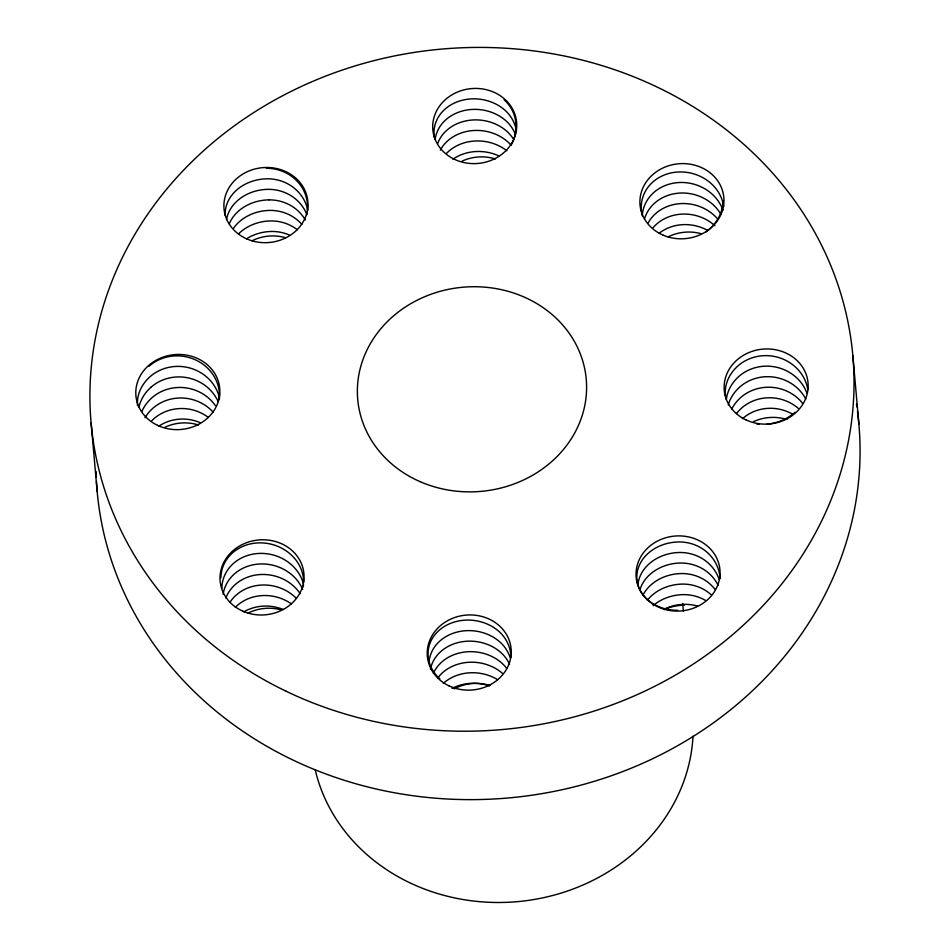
<?xml version="1.0" encoding="UTF-8"?>
<svg xmlns="http://www.w3.org/2000/svg" width="950" height="950" viewBox="0 0 950 950"><rect width="100%" height="100%" fill="white"/><g stroke="black" fill="none" stroke-linecap="round" stroke-linejoin="round"><path stroke-width="1.43" d="M852.839 355.573L858.883 424.032M682.706 603.416L683.383 611.159M91.117 422.999L97.161 491.447M753.492 421.646A42.061 37.572 -5 0 1 786.826 419.484M857.47 411.231A382.351 341.572 -5 0 1 509.746 797.834A382.351 341.572 -5 0 1 96.449 481.46M96.235 477.173A382.351 341.572 -5 0 1 96.057 471.449M856.461 404.142A382.351 341.572 -5 0 1 856.888 406.98M668.099 236.859A42.061 37.572 -5 0 1 701.373 233.771M462.08 161.132A42.061 37.572 -5 0 1 495.413 158.971M252.094 240.742A42.061 37.572 -5 0 1 285.356 237.654M165.169 427.144A42.061 37.572 -5 0 1 198.502 424.983M248.211 613.047A42.061 37.572 -5 0 1 281.473 609.959M454.254 688.809A42.061 37.572 -5 0 1 489.915 685.484M664.216 609.164A42.061 37.572 -5 0 1 697.478 606.064M693.001 736.191A191.176 170.786 -5 0 1 517.204 901.669A191.176 170.786 -5 0 1 315.139 769.547M226.516 219.604A41.574 34.141 -3.8 0 1 268.161 189.335A41.574 39.401 -7.3 0 1 306.589 213.893M225.221 215.507A41.574 34.141 -3.8 0 1 267.235 178.802A41.574 39.401 -7.3 0 1 307.812 210.473M238.818 233.617A41.574 34.141 -3.8 0 1 270.952 220.922A41.574 39.401 -7.3 0 1 297.303 229.746M266.309 168.281A41.574 39.401 -7.3 0 1 307.503 209.808M307.242 212.277A41.574 39.401 -7.3 0 1 306.826 214.724M301.874 224.402A41.574 39.401 -7.3 0 0 270.026 210.401A41.574 34.141 -3.8 0 0 233.403 228.451M247.428 238.224A41.574 34.141 -3.8 0 1 271.878 231.456A41.574 39.401 -7.3 0 1 289.489 235.078M269.087 199.868A41.574 39.401 -7.3 0 1 305.318 219.973M229.259 223.844A41.574 34.141 -3.8 0 1 269.087 199.868M435.147 139.567A41.574 35.079 6.6 0 1 462.65 110.924A41.574 35.079 6.6 0 1 505.934 120.793A41.574 38.463 -21.6 0 1 515.506 134.603M452.96 159.196A41.574 35.079 6.6 0 1 499.237 156.073M434.459 137.833A41.574 35.079 6.6 0 1 456.926 101.959A41.574 35.079 6.6 0 1 505.008 110.259A41.574 38.463 -21.6 0 1 516.491 131.041M446.631 153.271A41.574 35.079 6.6 0 1 506.849 150.801M504.082 99.738A41.574 38.463 -21.6 0 1 511.563 144.4M511.195 145.35A41.574 38.463 -21.6 0 0 507.799 141.859A41.574 35.079 6.6 0 0 440.337 150.112M437.606 143.664A41.574 35.079 6.6 0 1 506.872 131.326A41.574 38.463 -21.6 0 1 513.154 138.7M642.307 215.056A41.574 37.002 12.9 0 1 678.775 182.542A41.574 37.002 12.9 0 1 722.986 210.306M653.125 227.62A41.574 37.002 12.9 0 1 714.934 225.732M659.252 233.189A41.574 37.002 12.9 0 1 707.536 230.339M723.698 206.672A41.574 37.002 12.9 0 0 680.426 171.938A41.574 37.002 12.9 0 0 641.262 206.851A41.574 36.539 -22.2 0 0 642.473 215.959M644.539 218.761A41.574 37.002 12.9 0 1 679.701 193.076A41.574 37.002 12.9 0 1 720.896 214.273M723.057 200.818A41.574 36.539 -22.2 0 1 705.886 232.037M648.173 222.882A41.574 37.002 12.9 0 1 717.511 218.797M798.249 408.334A41.574 38.796 9.6 0 0 741.511 408.179A41.574 34.746 -14.6 0 0 736.499 413.547M726.453 398.762A41.574 34.746 -14.6 0 1 738.732 376.58A41.574 38.796 9.6 0 1 806.894 393.086M794.948 412.3A41.574 34.746 -14.6 0 1 766.971 424.151M759.252 424.187A41.574 34.746 -14.6 0 1 756.722 423.926M726.109 399.142A41.574 34.746 -14.6 0 1 737.794 366.047A41.574 38.796 9.6 0 1 780.045 357.96A41.574 38.796 9.6 0 1 807.821 389.69M802.607 403.299A41.574 38.796 9.6 0 0 740.584 397.646A41.574 34.746 -14.6 0 0 731.726 409.022M728.282 404.902A41.574 34.746 -14.6 0 1 739.658 387.113A41.574 38.796 9.6 0 1 805.802 399.071M742.449 418.713A41.574 38.796 9.6 0 1 792.906 414.366M637.889 584.903A41.574 34.141 -3.8 0 1 679.82 552.484A41.574 39.401 -7.3 0 1 719.114 579.369M677.659 610.304A41.574 34.141 -3.8 0 1 636.832 576.519A41.574 34.141 -3.8 0 1 678.894 541.951A41.574 39.401 -7.3 0 1 720.1 578.526M642.77 595.496A41.574 34.141 -3.8 0 1 681.672 573.539A41.574 39.401 -7.3 0 1 715.124 589.499M640.158 589.059A41.574 34.141 -3.8 0 1 680.746 563.018A41.574 39.401 -7.3 0 1 718.141 585.307M710.909 594.51A41.574 39.401 -7.3 0 0 682.611 584.084A41.574 34.141 -3.8 0 0 647.354 600.269M705.696 600.554A41.574 39.401 -7.3 0 0 683.537 594.617A41.574 34.141 -3.8 0 0 653.161 605.673M664.442 609.568A41.574 34.141 -3.8 0 1 684.463 605.138M428.996 663.005A41.574 35.079 6.6 0 1 455.466 632.51A41.574 35.079 6.6 0 1 499.973 642.046A41.574 38.463 -21.6 0 1 510.328 658.124M433.39 673.372A41.574 35.079 6.6 0 1 501.838 663.1A41.574 38.463 -21.6 0 1 506.742 668.491M439.874 678.846A41.574 35.079 6.6 0 1 440.432 629.232A41.574 35.079 6.6 0 1 499.047 631.512A41.574 38.463 -21.6 0 1 511.005 657.115M430.457 669.168A41.574 35.079 6.6 0 1 458.85 642.39A41.574 35.079 6.6 0 1 500.911 652.567A41.574 38.463 -21.6 0 1 509.521 664.169M437.713 678.062A41.574 35.079 6.6 0 1 502.764 673.633M443.282 683.418A41.574 35.079 6.6 0 1 497.729 679.737M452.069 688.441A41.574 35.079 6.6 0 1 489.452 685.924M221.837 588.299A41.574 37.002 12.9 0 1 258.412 553.47A41.574 37.002 12.9 0 1 303.335 583.502M225.851 598.025A41.574 37.002 12.9 0 1 260.264 574.536A41.574 37.002 12.9 0 1 300.164 593.643M220.899 577.766A41.574 37.002 12.9 0 1 262.651 542.925A41.574 37.002 12.9 0 1 303.62 582.255M229.947 602.324A41.574 37.002 12.9 0 1 296.388 598.405M235.303 607.323A41.574 37.002 12.9 0 1 291.531 603.998M223.143 594.201A41.574 37.002 12.9 0 1 259.338 564.003A41.574 37.002 12.9 0 1 302.694 589.523M303.513 584.606A41.574 36.539 -22.2 0 1 303.24 586.934M243.841 611.895A41.574 37.002 12.9 0 1 283.433 609.556M137.524 405.603A41.574 34.746 -14.6 0 1 149.934 376.806A41.574 38.796 9.6 0 1 190.95 368.327A41.574 38.796 9.6 0 1 219.498 398.05M215.329 405.555A41.574 38.796 9.6 0 0 151.798 397.884A41.574 34.746 -14.6 0 0 141.942 411.35M149.007 366.284A41.574 38.796 9.6 0 1 196.068 360.145A41.574 38.796 9.6 0 1 219.248 399.653M213.109 412.134A41.574 38.796 9.6 0 0 152.724 408.405A41.574 34.746 -14.6 0 0 145.006 417.727M158.519 426.384A41.574 38.796 9.6 0 1 200.426 422.774M208.394 417.478A41.574 38.796 9.6 0 0 153.651 418.938A41.574 34.746 -14.6 0 0 151.857 420.648M150.86 387.351A41.574 38.796 9.6 0 1 218.096 401.553M138.961 407.324A41.574 34.746 -14.6 0 1 150.86 387.339M745.904 419.853A42.061 37.572 -5 0 0 808.153 384.999A42.061 37.572 -5 0 0 744.373 354.766A42.061 37.572 -5 0 0 745.904 419.853M662.851 235.042A42.061 37.572 -5 0 0 723.9 198.479A42.061 37.572 -5 0 0 659.039 170.062A42.061 37.572 -5 0 0 662.851 235.042M454.492 159.339A42.061 37.572 -5 0 0 516.741 124.498A42.061 37.572 -5 0 0 452.948 94.252A42.061 37.572 -5 0 0 454.492 159.339M246.846 238.925A42.061 37.572 -5 0 0 307.883 202.362A42.061 37.572 -5 0 0 243.022 173.957A42.061 37.572 -5 0 0 246.846 238.925M157.581 425.351A42.061 37.572 -5 0 0 219.83 390.497A42.061 37.572 -5 0 0 156.037 360.264A42.061 37.572 -5 0 0 157.581 425.351M242.963 611.23A42.061 37.572 -5 0 0 304 574.667A42.061 37.572 -5 0 0 239.139 546.25A42.061 37.572 -5 0 0 242.963 611.23M448.994 685.852A42.061 37.572 -5 0 0 511.242 651.011A42.061 37.572 -5 0 0 447.45 620.766A42.061 37.572 -5 0 0 448.994 685.852M658.967 607.335A42.061 37.572 -5 0 0 720.005 570.772A42.061 37.572 -5 0 0 655.144 542.367A42.061 37.572 -5 0 0 658.967 607.335M420.066 481.638A114.701 102.469 -5 0 0 586.435 381.781A114.701 102.469 -5 0 0 409.45 304.451A114.701 102.469 -5 0 0 420.066 481.638M286.318 691.339A382.351 341.572 -5 0 0 853.979 377.008A382.351 341.572 -5 0 0 275.642 99.513A382.351 341.572 -5 0 0 286.318 691.339"/></g></svg>
